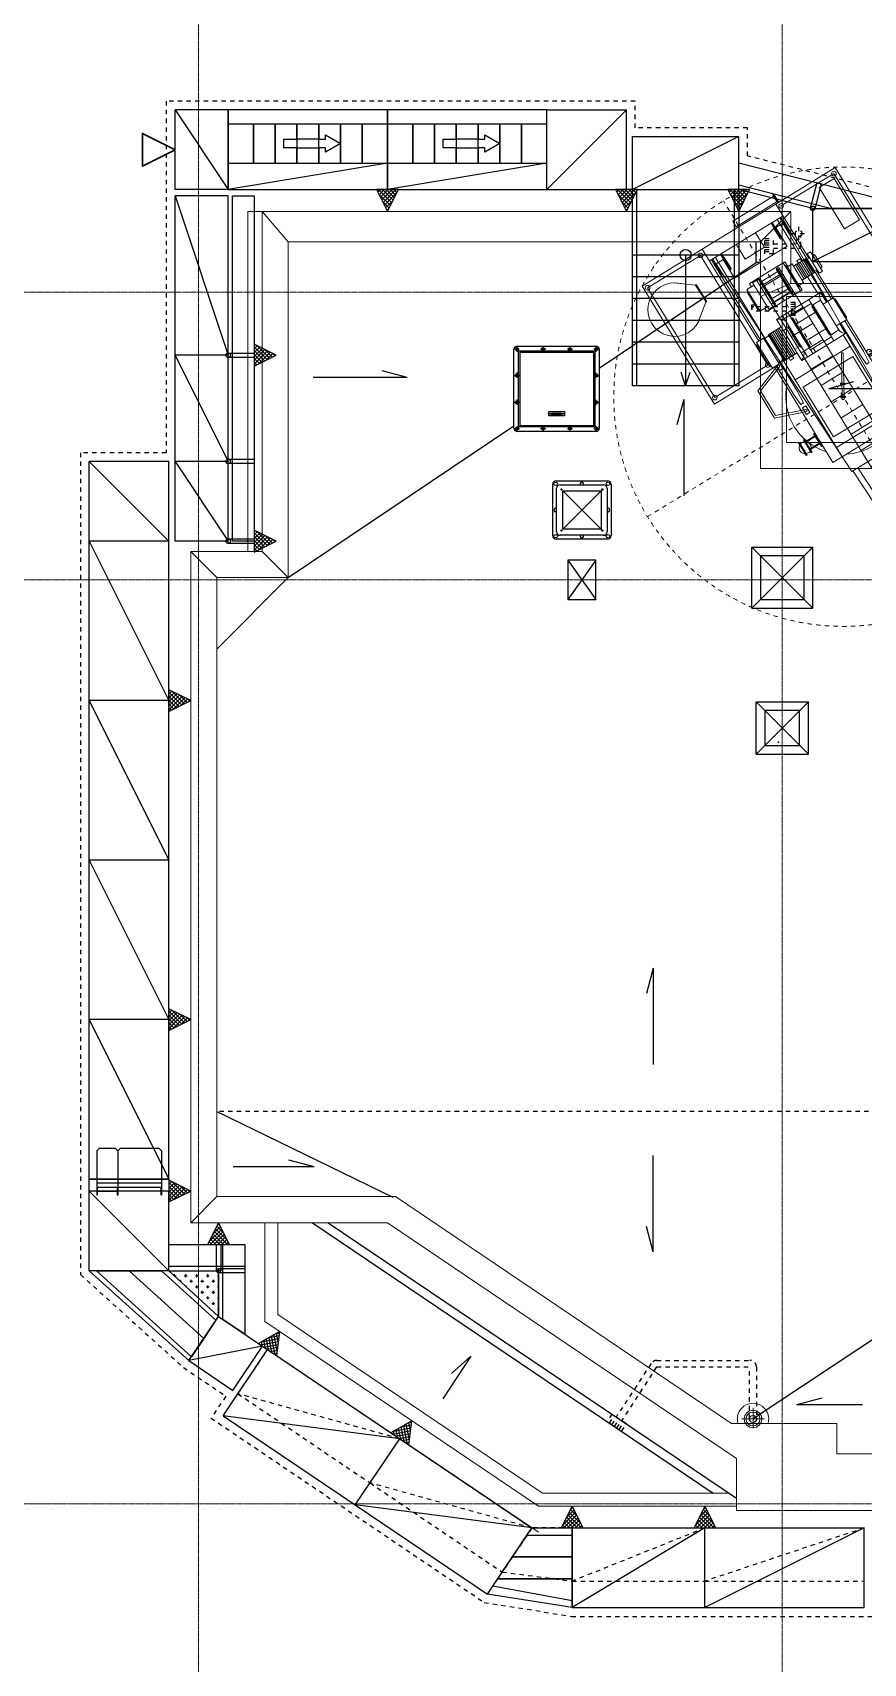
# Model space of a CAD drawing. Header units: millimetres. Extents: x 0 to 79600, y 0 to 55400.
# Drawn here: x 25405 to 34941, y 16374 to 35078 of the extents above; entities that cross this region are included whole.
import ezdxf

# ---------------------------------------------------------------- set-up
doc = ezdxf.new("R2010")
doc.units = ezdxf.units.MM
doc.header["$LTSCALE"] = 50
doc.linetypes.add('CENTER', pattern=[2, 1.25, -0.25, 0.25, -0.25])
doc.linetypes.add('JIS_02_1.0', pattern=[2, 1, -1])
for name, color, linetype in [('ANCHOR', 1, 'Continuous'), ('ASHIBA', 230, 'Continuous'), ('ASHIBA2', 180, 'JIS_02_1.0'), ('CURE', 104, 'JIS_02_1.0'), ('kutai', 7, 'Continuous'), ('kutai2', 251, 'Continuous'), ('kutai3', 253, 'Continuous'), ('kutai5', 253, 'JIS_02_1.0'), ('MACHINE', 204, 'Continuous'), ('SLOGAN', 176, 'Continuous')]:
    doc.layers.add(name, color=color, linetype=linetype)
doc.layers.add('GRID', color=7, linetype='CENTER', lineweight=5)

# ---------------------------------------------------------------- blocks, each defined once
blk = doc.blocks.new('A$C28891C01')
at = {"color": 0, "linetype": 'JIS_02_1.0', "lineweight": -2}
for p, q in [((0, -2634), (0, 2634)), ((15000, 433.517083), (15000, -438.402704)), ((15000, 0), (-2634, 0))]:
    blk.add_line(p, q, dxfattribs=at)
at = {"color": 0, "linetype": 'ByBlock', "lineweight": -2}
for p, q in [((-250, 1295), (-2288, 1295)), ((-2288, 495), (-2288, 1295)), ((-285.168128, 1245.230849), (-2237.970331, 1245.230849)), ((-2237.970331, 1245.230849), (-2237.970331, 527.752614)), ((-1632.466256, 1220.028021), (-2189.162746, 1220.028021)), ((-2189.162746, 1220.028021), (-2189.162746, 1018.325554)), ((-1632.466256, 1220.028021), (-1632.466256, 1018.325554)), ((-285.168128, 522.45979), (-285.168128, 1245.230849)), ((-250, 495), (-250, 1295)), ((-2189.162746, 1018.325554), (-1632.466256, 1018.325554)), ((-234.361947, 825.503764), (-165.204502, 901.6298)), ((-234.361947, 495), (-234.361947, 825.503764)), ((-165.204502, 901.6298), (-94.983466, 901.6298)), ((165.204503, 901.6298), (94.983467, 901.6298)), ((234.361947, 825.503764), (165.204503, 901.6298)), ((234.361947, 495), (234.361947, 825.503764)), ((-2404, 533.562162), (-2404, 520.246153)), ((-2293.958233, 533.562162), (-2404, 533.562162)), ((-2404, 520.246153), (-2370.472121, 520.246153)), ((-2378.938254, -29.039218), (-2378.938254, 520.246153)), ((-2378.938254, 520.246153), (-2303.938254, 520.246153)), ((-2303.938254, 523.575129), (-2303.938254, -29.039218)), ((-2303.938254, 520.246153), (-2293.958233, 520.246153)), ((-2293.958233, 520.246153), (-2293.958233, 533.562162)), ((-2288, 495), (-2288, -495)), ((-2288, 495), (-1560.5, 495)), ((-2128.439921, 495), (-2128.439921, -495)), ((-1574.5, 469.406352), (-2128.439921, 469.406352)), ((-2128.439921, 464.5), (-1915, 464.5)), ((-2128.439921, 452.5), (-1915, 452.5)), ((-1574.5, 416.45972), (-2128.439921, 416.45972)), ((-2059.403409, 447.5), (-1939.913542, 447.5)), ((-2059.403409, 447.5), (-2059.403409, 352.5)), ((-1939.913542, 447.5), (781.818182, 363.581617)), ((-1915, 452.5), (-1915, 464.5)), ((-1581.92, 406.875), (-1385.5, 406.875)), ((-1574.5, 460.425), (-1385.5, 460.425)), ((-1574.5, 449.225), (-1574.5, 295.75)), ((-1574.5, 428.05), (-1385.5, 428.05)), ((-1574.5, 385.7), (-1385.5, 385.7)), ((-1560.5, 502.866), (-1560.5, 471.625)), ((-1399.5, 502.866), (-1399.5, 471.625)), ((-1399.5, 495), (580, 495)), ((-1025.6, 469.406352), (-1385.5, 469.406352)), ((-1385.5, 295.75), (-1385.5, 449.225)), ((-1025.6, 416.45972), (-1385.5, 416.45972)), ((-1025.6, 402.25), (-1156.5, 402.25)), ((-1156.5, 402.25), (-1156.5, 243.7)), ((-754, 509), (-1006, 509)), ((-323.74506, 469.406352), (-734.4, 469.406352)), ((-323.74506, 416.45972), (-734.4, 416.45972)), ((-603.5, 402.25), (-734.4, 402.25)), ((-603.5, 402.25), (-603.5, 252.1)), ((-323.74506, 469.406352), (-179.445445, 460.912191)), ((-323.74506, 416.45972), (-179.445445, 424.95379)), ((-179.445445, 460.912191), (-179.445445, 424.95379)), ((580, -495), (580, 495)), ((14794.744318, 433.517083), (14794.744318, 400.37824)), ((15012.073863, 433.517083), (14794.744318, 433.517083)), ((14794.744318, 400.37824), (15012.073863, 400.37824)), ((14903.409091, 433.517083), (14903.409091, -438.402704)), ((15012.073863, 400.37824), (15012.073863, 433.517083)), ((-2128.439921, 347.5), (-1915, 347.5)), ((-2128.439921, 335.5), (-1915, 335.5)), ((-2059.403409, 352.5), (-1810.608206, 352.5)), ((-1915, 335.5), (-1915, 347.5)), ((-1810.608206, 352.5), (-1810.608206, -352.5)), ((-1291, 215.6), (-1669, 215.6)), ((-1574.5, 364.525), (-1385.5, 364.525)), ((-1574.5, 343.35), (-1385.5, 343.35)), ((-1574.5, 322.175), (-1385.5, 322.175)), ((-1156.5, 370), (-1385.5, 370)), ((-1156.5, 243.7), (-1156.5, -189.25)), ((-1156.5, 243.7), (-1081.25, 243.7)), ((-1104, 243.7), (-1104, -39.1)), ((-1081.25, 357.156), (-678.82, 357.156)), ((-1081.25, 356.75), (-1081.25, 252.1)), ((-768, 235.3), (-992, 235.3)), ((-992, 235.3), (-992, -22.3)), ((-768, -22.3), (-768, 235.3)), ((-678.75, 356.75), (-678.75, 252.1)), ((-678.75, 243.7), (-603.5, 243.7)), ((-656, 243.7), (-656, -39.1)), ((580, 370), (-603.5, 370)), ((-603.5, 252.1), (-603.5, 243.7)), ((-603.5, 243.7), (-603.5, -189.25)), ((-455, 370), (-455, -370)), ((-428.647962, 263.717871), (-439.603483, 245.181677)), ((-439.603483, 245.181677), (21.25378, -27.200647)), ((-428.647962, 263.717871), (32.209302, -8.664453)), ((-335, 335), (335, 335)), ((-335, -335), (-335, 335)), ((335, 335), (335, -335)), ((455, 370), (455, -370)), ((781.818182, 363.581617), (781.818182, -363.581616)), ((781.818182, 348.560556), (3167.613636, 275)), ((781.818182, 283.531737), (3166.678938, 210)), ((901.851119, 279.830796), (781.818182, -60.913047)), ((925.228287, 279.110014), (1127.427152, -272.875673)), ((1155.114759, -272.021988), (1413.533081, 264.05425)), ((1445.382508, 263.072246), (1702.839786, -255.134138)), ((1718.75, -254.643583), (1718.75, 254.643584)), ((1740.086355, -253.985725), (2060.459364, 244.107755)), ((2103.202063, 242.789882), (2421.845463, -232.965239)), ((2466.397006, -231.591594), (2783.161573, 221.824883)), ((2829.570793, 220.39396), (3142.912336, -210.732788)), ((3143.465909, -210.71572), (3143.465909, 210.715721)), ((4036.931818, 210), (3166.678938, 210)), ((4036.931818, 275), (3167.613636, 275)), ((3191.761363, -210), (3191.761363, 210)), ((3528.086448, 210), (3193.497337, -210)), ((3914.450562, -210), (3579.867619, 210)), ((3940.340909, 210), (3940.340909, -210)), ((8866.477273, 275), (4036.931818, 275)), ((8866.477273, 210), (4036.931818, 210)), ((4104.545454, 210), (4104.545454, -210)), ((4130.597616, -210), (4467.271702, 210)), ((4519.376025, 210), (4856.050111, -210)), ((5244.82852, 210), (4908.154434, -210)), ((5633.606929, -210), (5296.932843, 210)), ((5685.711252, -210), (6022.385338, 210)), ((6074.489661, 210), (6411.163747, -210)), ((6799.942157, 210), (6463.26807, -210)), ((7188.720566, -210), (6852.046479, 210)), ((7240.824889, -210), (7577.498975, 210)), ((7629.603298, 210), (7966.277384, -210)), ((8355.055793, 210), (8018.381707, -210)), ((8741.028585, -206.5), (8407.160116, 210)), ((8769.886363, 210), (8769.886363, -210)), ((14903.409091, 275), (8866.477273, 275)), ((14903.409091, 210), (8866.477273, 210)), ((8934.090909, 210), (8934.090909, -210)), ((8969.039533, -209.981808), (9282.213905, 210)), ((9352.184938, 209.999306), (9665.367035, -209.983474)), ((9735.338069, -209.984169), (10048.51244, 209.99764)), ((10118.483474, 209.996945), (10431.665571, -209.985835)), ((10501.634274, -209.996234), (10814.810976, 209.995279)), ((10884.779679, 209.98488), (11197.964107, -209.988196)), ((11223.295454, -210), (11223.295454, 210)), ((11271.590909, -210), (11271.590909, 210)), ((11273.520777, -210), (11630.327573, 210)), ((11686.415629, 210), (12054.439093, -210)), ((12108.160818, -210), (12434.387339, 210)), ((12484.871656, 210), (12811.057849, -210)), ((12858.310244, -210), (13142.770387, 210)), ((13186.788115, 210), (13471.172457, -210)), ((13511.946304, -210), (13754.485521, 210)), ((13792.02438, 210), (14034.602713, -210)), ((14070.528385, -210), (14292.220271, 210)), ((14309.375, -210), (14309.375, 210)), ((14903.409091, 210), (14903.409091, 275)), ((-2128.439921, 123.983968), (-1933.98771, 123.983968)), ((-1933.98771, 123.983968), (-1933.98771, -133.844182)), ((-1655.089838, 144.840938), (14903.409091, 144.840938)), ((-1616.5, -107.8), (-1616.5, 107.8)), ((-1368, 107.8), (-1592, 107.8)), ((-1574.5, 107.8), (-1574.5, -107.8)), ((-1555.264878, 144.840938), (-1555.264878, -149.726558)), ((-1385.5, -107.8), (-1385.5, 107.8)), ((-1343.5, -107.8), (-1343.5, 107.8)), ((-1336.39917, -149.726558), (-1336.39917, 144.840938)), ((-1301.5, 124.6), (-1291, 124.6)), ((-1117.533461, 144.840938), (-1117.533461, -149.726558)), ((-898.667751, -149.726558), (-898.667751, 144.840938)), ((-679.802042, 144.840938), (-679.802042, -149.726558)), ((-460.936333, -149.726558), (-460.936333, 144.840938)), ((-242.070624, 144.840938), (-242.070624, -149.726558)), ((-134.140351, 77.148212), (-148.135549, 53.469038)), ((-148.135549, 53.469038), (-137.805131, 47.363409)), ((-135.586146, 46.051914), (-145.916564, 52.157542)), ((-121.590948, 69.731088), (-135.586146, 46.051914)), ((-134.140351, 77.148212), (-120.145154, 100.827386)), ((-121.590948, 69.731088), (-107.595751, 93.410262)), ((-120.145154, 100.827386), (-109.814736, 94.721757)), ((-107.595751, 93.410262), (-117.926169, 99.51589)), ((-23.204914, -149.726558), (-23.204914, 144.840938)), ((-5.871474, 1.336941), (-19.866672, -22.342233)), ((-5.871474, 1.336941), (8.123723, 25.016115)), ((6.677929, -6.080183), (20.673126, 17.598991)), ((8.123723, 25.016115), (18.454142, 18.910486)), ((20.673126, 17.598991), (10.342708, 23.704619)), ((195.660794, 144.840938), (195.660794, -149.726558)), ((414.526504, 144.840938), (414.526504, -149.726558)), ((633.392212, -149.726558), (633.392212, 144.840938)), ((852.257921, 144.840938), (852.257921, -149.726558)), ((1071.123631, -149.726558), (1071.123631, 144.840938)), ((1289.98934, 144.840938), (1289.98934, -149.726558)), ((1508.855049, -149.726558), (1508.855049, 144.840938)), ((1727.720758, 144.840938), (1727.720758, -149.726558)), ((1946.586468, -149.726558), (1946.586468, 144.840938)), ((2165.452176, 144.840938), (2165.452176, -149.726558)), ((2384.317885, 144.840938), (2384.317885, -149.726558)), ((2603.183595, 144.840938), (2603.183595, -149.726558)), ((2822.049304, -149.726558), (2822.049304, 144.840938)), ((3040.915013, 144.840938), (3040.915013, -149.726558)), ((3259.780722, -149.726558), (3259.780722, 144.840938)), ((3478.646432, 144.840938), (3478.646432, -149.726558)), ((3697.51214, -149.726558), (3697.51214, 144.840938)), ((3916.37785, 144.840938), (3916.37785, -149.726558)), ((4135.243559, -149.726558), (4135.243559, 144.840938)), ((4354.109267, 144.840938), (4354.109267, -149.726558)), ((4572.974977, 144.840938), (4572.974977, -149.726558)), ((4791.840686, 144.840938), (4791.840686, -149.726558)), ((5010.706396, -149.726558), (5010.706396, 144.840938)), ((5229.572104, 144.840938), (5229.572104, -149.726558)), ((5448.437814, 144.840938), (5448.437814, -149.726558)), ((5667.303523, 144.840938), (5667.303523, -149.726558)), ((5886.169233, -149.726558), (5886.169233, 144.840938)), ((6105.034941, 144.840938), (6105.034941, -149.726558)), ((6323.90065, -149.726558), (6323.90065, 144.840938)), ((6542.76636, 144.840938), (6542.76636, -149.726558)), ((6761.632068, -149.726558), (6761.632068, 144.840938)), ((6980.497778, 144.840938), (6980.497778, -149.726558)), ((7199.363487, -149.726558), (7199.363487, 144.840938)), ((7418.229196, 144.840938), (7418.229196, -149.726558)), ((7637.094905, 144.840938), (7637.094905, -149.726558)), ((7855.960615, -149.726558), (7855.960615, 144.840938)), ((7855.960615, 144.840938), (7855.960615, -149.726558)), ((8074.826323, 144.840938), (8074.826323, -149.726558)), ((8293.692032, 144.840938), (8293.692032, -149.726558)), ((8512.557742, 144.840938), (8512.557742, -149.726558)), ((8731.423451, -149.726558), (8731.423451, 144.840938)), ((8950.28916, 144.840938), (8950.28916, -149.726558)), ((9169.154869, -149.726558), (9169.154869, 144.840938)), ((9388.020579, 144.840938), (9388.020579, -149.726558)), ((9606.886287, -149.726558), (9606.886287, 144.840938)), ((9825.751997, 144.840938), (9825.751997, -149.726558)), ((10044.617706, -149.726558), (10044.617706, 144.840938)), ((10263.483414, 144.840938), (10263.483414, -149.726558)), ((10482.349124, 144.840938), (10482.349124, -149.726558)), ((10701.214833, 144.840938), (10701.214833, -149.726558)), ((10920.080543, -149.726558), (10920.080543, 144.840938)), ((11138.946251, 144.840938), (11138.946251, -149.726558)), ((11357.811961, 144.840938), (11357.811961, -149.726558)), ((11576.67767, 144.840938), (11576.67767, -149.726558)), ((11795.54338, -149.726558), (11795.54338, 144.840938)), ((12014.409088, 144.840938), (12014.409088, -149.726558)), ((12233.274797, -149.726558), (12233.274797, 144.840938)), ((12452.140507, 144.840938), (12452.140507, -149.726558)), ((12671.006215, -149.726558), (12671.006215, 144.840938)), ((12889.871925, 144.840938), (12889.871925, -149.726558)), ((13108.737634, -149.726558), (13108.737634, 144.840938)), ((13327.603343, 144.840938), (13327.603343, -149.726558)), ((13546.469052, 144.840938), (13546.469052, -149.726558)), ((13765.334762, 144.840938), (13765.334762, -149.726558)), ((13984.200471, -149.726558), (13984.200471, 144.840938)), ((14203.066179, 144.840938), (14203.066179, -149.726558)), ((14421.931889, 144.840938), (14421.931889, -149.726558)), ((14640.797598, 144.840938), (14640.797598, -149.726558)), ((-2303.938254, -29.039218), (-2378.938254, -29.039218)), ((-1933.98771, -133.844182), (-2128.439921, -133.844182)), ((-1658.5, -116.2), (-1669, -116.2)), ((-1658.5, -204.603), (-1658.5, -124.6)), ((-1655.089838, -149.726558), (14903.409091, -149.726558)), ((-1592, -107.8), (-1368, -107.8)), ((-1291, -116.2), (-1301.5, -116.2)), ((-1301.5, -204.603), (-1301.5, -124.6)), ((-1081.25, -39.1), (-1156.5, -39.1)), ((-1104, -109.1), (-1156.5, -109.1)), ((-1104, -109.1), (-656, -109.1)), ((-992, -22.3), (-768, -22.3)), ((-678.75, -39.1), (-603.5, -39.1)), ((-656, -109.1), (-603.5, -109.1)), ((-19.866672, -22.342233), (-9.536253, -28.447862)), ((-7.317269, -29.759357), (-17.647687, -23.653729)), ((6.677929, -6.080183), (-7.317269, -29.759357)), ((21.25378, -27.200647), (32.209355, -8.664364)), ((-2128.439921, -335.5), (-1915, -335.5)), ((-2128.439921, -347.5), (-1915, -347.5)), ((-2059.403409, -447.5), (-2059.403409, -352.5)), ((-2059.403409, -352.5), (-1810.608206, -352.5)), ((-1939.913542, -447.5), (781.818182, -363.581616)), ((-1915, -347.5), (-1915, -335.5)), ((-1301.5, -205.009), (-1658.43, -205.009)), ((-1606, -313.6), (-1354, -313.6)), ((-1156.5, -189.25), (-1104, -189.25)), ((-1104, -189.25), (-656, -189.25)), ((-1055, -189.25), (-1055, -342.725)), ((-705, -215.675), (-1055, -215.675)), ((-705, -236.85), (-1055, -236.85)), ((-705, -258.025), (-1055, -258.025)), ((-705, -279.2), (-1055, -279.2)), ((-697.58, -300.375), (-1055, -300.375)), ((-705, -321.55), (-1055, -321.55)), ((-705, -353.925), (-1055, -353.925)), ((-1041, -431.408), (-1041, -365.125)), ((-719, -431.408), (-719, -365.125)), ((580, -370), (-719, -370)), ((-705, -342.725), (-705, -189.25)), ((-656, -189.25), (-603.5, -189.25)), ((335, -335), (-335, -335)), ((781.818182, -283.531736), (3166.678938, -210)), ((781.818182, -348.560555), (3167.613636, -275)), ((4036.931818, -210), (3166.678938, -210)), ((4036.931818, -275), (3167.613636, -275)), ((8866.477273, -210), (4036.931818, -210)), ((8866.477273, -275), (4036.931818, -275)), ((14903.409091, -210), (8866.477273, -210)), ((14903.409091, -275), (8866.477273, -275)), ((14903.409091, -275), (14903.409091, -210)), ((-2288, -495), (-2288, -1305)), ((-2288, -495), (-1049.61, -495)), ((-2237.970331, -1261.968199), (-2237.970331, -549.90491)), ((-2237.970331, -549.90491), (-761.330891, -549.90491)), ((-1041, -416.45972), (-2128.439921, -416.45972)), ((-2128.439921, -452.5), (-1915, -452.5)), ((-2128.439921, -464.5), (-1915, -464.5)), ((-1049.61, -469.406351), (-2128.439921, -469.406351)), ((-2059.403409, -447.5), (-1939.913542, -447.5)), ((-1915, -464.5), (-1915, -452.5)), ((-761.330891, -544.551077), (-761.330891, -1261.968199)), ((-726.362439, -422.262805), (-637.348847, -422.262805)), ((-726.362439, -431.408), (-726.362439, -422.262805)), ((-323.74506, -416.45972), (-719, -416.45972)), ((-637.348847, -466.800501), (-705, -466.800501)), ((-323.74506, -469.406351), (-705, -469.406351)), ((-705, -495), (580, -495)), ((-700.400119, -444.531653), (-569.347512, -800)), ((-700, -495), (-700, -1305)), ((-674.437799, -444.531653), (-552.421866, -775.488838)), ((-637.348847, -422.262805), (-637.348847, -466.800501)), ((-323.74506, -416.45972), (-179.445445, -424.953789)), ((-323.74506, -469.406351), (-179.445445, -460.91219)), ((-97.91946, -444.531653), (-219.935393, -775.488838)), ((-71.95714, -444.531653), (-203.009748, -800)), ((-179.445445, -460.91219), (-179.445445, -424.953789)), ((-45.994821, -422.262805), (-135.008413, -422.262805)), ((-135.008413, -422.262805), (-135.008413, -466.800501)), ((-135.008413, -466.800501), (-45.994821, -466.800501)), ((-45.994821, -466.800501), (-45.994821, -422.262805)), ((355.052746, -501.081238), (184.298195, -501.081238)), ((184.298195, -501.081238), (184.298195, -511.911191)), ((184.298195, -511.911191), (355.052746, -511.911191)), ((211.955577, -637.057785), (211.955577, -511.911191)), ((222.778065, -511.911191), (222.778065, -637.057785)), ((310.560351, -637.057785), (310.560351, -511.911191)), ((321.382838, -511.911191), (321.382838, -637.057785)), ((355.052746, -511.911191), (355.052746, -501.081238)), ((14794.744318, -405.26386), (14794.744318, -438.402704)), ((15012.073863, -405.26386), (14794.744318, -405.26386)), ((14794.744318, -438.402704), (15012.073863, -438.402704)), ((15012.073863, -438.402704), (15012.073863, -405.26386)), ((355.052746, -637.057785), (184.298195, -637.057785)), ((184.298195, -637.057785), (184.298195, -647.887738)), ((184.298195, -647.887738), (355.052746, -647.887738)), ((184.298195, -703.241049), (184.298195, -714.071002)), ((355.052746, -703.241049), (184.298195, -703.241049)), ((184.298195, -714.071002), (355.052746, -714.071002)), ((355.052746, -647.887738), (355.052746, -637.057785)), ((355.052746, -714.071002), (355.052746, -703.241049)), ((-2128.255267, -973.825302), (-1978.001989, -777.787437)), ((-1978.001989, -767.443734), (-1862.823431, -767.443734)), ((-1978.001989, -767.443734), (-1978.001989, -777.787437)), ((-1978.001989, -777.787437), (-1862.823431, -777.787437)), ((-1747.644872, -767.443734), (-1862.823431, -767.443734)), ((-1747.644872, -777.787437), (-1862.823431, -777.787437)), ((-1747.644872, -767.443734), (-1747.644872, -777.787437)), ((-1597.391594, -973.825302), (-1747.644872, -777.787437)), ((-569.347512, -800), (-372.35726, -800)), ((-552.421866, -775.488838), (-372.35726, -775.488838)), ((-219.935393, -775.488838), (-400, -775.488838)), ((-203.009748, -800), (-400, -800)), ((-700, -1305), (-2288, -1305)), ((-761.330891, -1261.968199), (-2237.970331, -1261.968199))]:
    blk.add_line(p, q, dxfattribs=at)
for points in [[(-1564, 547.568), (-1564, 571.27), (-1396, 571.27), (-1396, 547.568)], [(-2075, 464.5), (-2075, 470.5), (-1925, 470.5), (-1925, 464.5)], [(-1352.39, 502.866), (-1352.39, 547.568), (-1613, 547.568), (-1613, 502.866), (-1352.39, 502.866)], [(-1574.5, 360.717), (-1574.5, 406.735), (-1606.63, 406.735), (-1606.63, 360.717), (-1574.5, 360.717)], [(-1385.5, 449.225), (-1385.5, 471.625), (-1574.5, 471.625), (-1574.5, 449.225), (-1385.5, 449.225)], [(-734.4, 357.156), (-734.4, 497.8), (-1025.6, 497.8), (-1025.6, 357.156)], [(-2075, 335.5), (-2075, 329.5), (-1925, 329.5), (-1925, 335.5)], [(-1606, 238), (-1669, 238), (-1669, -238), (-1625.6, -238)], [(-1334.4, 215.6), (-1334.4, 224), (-1625.6, 224), (-1625.6, 215.6)], [(-1606, 232.4), (-1354, 232.4), (-1354, 295.75), (-1606, 295.75), (-1606, 232.4)], [(-1354, 224), (-1354, 232.4), (-1606, 232.4), (-1606, 224)], [(-1334.4, -238), (-1291, -238), (-1291, 238), (-1354, 238)], [(-678.75, 252.1), (-1081.25, 252.1), (-1081.25, 243.7), (-678.75, 243.7), (-678.75, 252.1)], [(-689.25, 243.7), (-1070.75, 243.7), (-1070.75, 235.3), (-689.25, 235.3), (-689.25, 243.7)], [(-1658.5, 116.2), (-1301.5, 116.2), (-1301.5, 124.6), (-1658.5, 124.6), (-1658.5, 116.2)], [(-1648, 107.8), (-1312, 107.8), (-1312, 116.2), (-1648, 116.2), (-1648, 107.8)], [(-1658.5, -124.6), (-1301.5, -124.6), (-1301.5, -116.2), (-1658.5, -116.2), (-1658.5, -124.6)], [(-1648, -116.2), (-1312, -116.2), (-1312, -107.8), (-1648, -107.8), (-1648, -116.2)], [(-678.75, -30.7), (-1081.25, -30.7), (-1081.25, -39.1), (-678.75, -39.1), (-678.75, -30.7)], [(-689.25, -22.3), (-1070.75, -22.3), (-1070.75, -30.7), (-689.25, -30.7), (-689.25, -22.3)], [(-1025.6, -109.1), (-1025.6, -117.5), (-734.4, -117.5), (-734.4, -109.1)], [(-1006, -117.5), (-1006, -125.9), (-754, -125.9), (-754, -117.5)], [(-754, -125.9), (-1006, -125.9), (-1006, -189.25), (-754, -189.25), (-754, -125.9)], [(-2075, -335.5), (-2075, -329.5), (-1925, -329.5), (-1925, -335.5)], [(-1625.6, -205.009), (-1625.6, -302.4), (-1334.4, -302.4), (-1334.4, -205.009)], [(-1055, -342.725), (-1055, -365.125), (-705, -365.125), (-705, -342.725), (-1055, -342.725)], [(-705, -254.217), (-705, -300.235), (-672.87, -300.235), (-672.87, -254.217), (-705, -254.217)], [(-2075, -464.5), (-2075, -470.5), (-1925, -470.5), (-1925, -464.5)], [(-1049.61, -431.408), (-1049.61, -522.191), (-705, -522.191), (-705, -431.408), (-1049.61, -431.408)], [(-733, -522.191), (-733, -537.5), (-1027, -537.5), (-1027, -522.191)]]:
    blk.add_lwpolyline(points, dxfattribs=at)
at = {"color": 0, "linetype": 'JIS_02_1.0', "lineweight": -2}
blk.add_circle((0, 0), 2634, dxfattribs=at)
at = {"color": 0, "linetype": 'ByBlock', "lineweight": -2}
for centre, radius in [((-2237.970331, 1245.230849), 26.750718), ((-285.168128, 1245.230849), 26.750718), ((0, 714), 210.30169), ((0, 714), 123.794849), ((0, 714), 109.953742), ((0, 714), 54.552591), ((-2237.970331, 534.98722), 26.750718), ((-285.168128, 522.45979), 26.750718), ((-137.566449, 57.102665), 2.249934), ((-118.231677, 89.816132), 2.249934), ((10.0372, 14.004861), 2.249934), ((-9.297572, -18.708606), 2.249934), ((-2237.970331, -549.90491), 26.750718), ((-761.330891, -549.90491), 26.750718), ((271, -678), 69.670135), ((-2237.970331, -1261.968199), 26.750718), ((-761.330891, -1261.968199), 26.750718)]:
    blk.add_circle(centre, radius, dxfattribs=at)
for centre, radius, start, end in [((0, 0), 660, 110.7991970016, 112.2586209998), ((0, 0), 660, 48.5903779992, 69.2008029984), ((-1074.95, 453.042), 96.0918, 211.907000001, 266.2439999999), ((-685.12, 453.042), 96.0918, 273.7555799986, 328.091999999), ((0, 0), 660, 331.4964900006, 28.5035099994), ((-1024.06, -241.071), 141.9572, 112.3720000011, 158.8919999998), ((-735.94, -241.071), 141.9572, 21.107, 67.627000001), ((-687.418959, -453.644999), 15.860757, 35.0705480011, 144.9294519989), ((0, 0), 660, 228.5903779992, 311.4096220008), ((-84.9383, -453.644999), 15.860757, 35.0705480011, 144.9294519989), ((-1862.823431, -1128.36559), 307.142899, 135.2721699993, 44.7278300007)]:
    blk.add_arc(centre, radius, start, end, dxfattribs=at)
blk.add_point((-2410.082092, -1076.104107), dxfattribs=at)
blk = doc.blocks.new('ｽﾃｯﾌﾟ500P')
at = {"color": 0, "linetype": 'ByBlock', "lineweight": -2}
for p, q in [((-250, 463), (-220, 493)), ((-250, 463), (-250, -45)), ((220, 493), (-220, 493)), ((220, 493), (250, 463)), ((250, 463), (250, -45)), ((250, 95), (-250, 95)), ((250, 45), (-250, 45)), ((-250, 0), (250, 0)), ((-244, 45), (-244, -45)), ((244, -45), (244, 45)), ((-244, -45), (-250, -45)), ((250, -45), (244, -45))]:
    blk.add_line(p, q, dxfattribs=at)
blk = doc.blocks.new('ｽﾃｯﾌﾟ240P')
at = {"color": 0, "linetype": 'ByBlock', "lineweight": -2}
for p, q in [((-120, 463), (-90, 493)), ((-120, 463), (-120, -45)), ((90, 493), (-90, 493)), ((90, 493), (120, 463)), ((120, 463), (120, -45)), ((120, 95), (-120, 95)), ((120, 45), (-120, 45)), ((120, 0), (-120, 0)), ((-114, 45), (-114, -45)), ((114, -45), (114, 45)), ((-114, -45), (-120, -45)), ((120, -45), (114, -45))]:
    blk.add_line(p, q, dxfattribs=at)
blk = doc.blocks.new('ｽﾃｯﾌﾟ914')
at = {"color": 0, "linetype": 'ByBlock', "lineweight": -2}
blk.add_line((-370, 0), (370, 0), dxfattribs=at)
for name, p in [('ｽﾃｯﾌﾟ500P', (-120, 0)), ('ｽﾃｯﾌﾟ240P', (250, 0))]:
    blk.add_blockref(name, p, dxfattribs=at)

msp = doc.modelspace()

# ---------------------------------------------------------------- hatches: boundary and pattern name
at = {"layer": 'ANCHOR'}
h = msp.add_hatch(dxfattribs=at)
h.set_pattern_fill('ANSI37', color=256, scale=10, angle=540, style=0)
h.set_pattern_definition([(225, (249469.04, 67144.65), (22.4506403, -22.4506403), []), (315, (249469.04, 67144.65), (22.4506403, 22.4506403), [])])
h.paths.add_polyline_path([(29478.6, 33027.1), (29603.6, 33277.1), (29353.6, 33277.1)])
h = msp.add_hatch(dxfattribs=at)
h.set_pattern_fill('ANSI37', color=256, scale=10, angle=540, style=0)
h.set_pattern_definition([(225, (252212.04, 67144.65), (22.4506403, -22.4506403), []), (315, (252212.04, 67144.65), (22.4506403, 22.4506403), [])])
h.paths.add_polyline_path([(32221.6, 33027.1), (32346.6, 33277.1), (32096.6, 33277.1)])
h = msp.add_hatch(dxfattribs=at)
h.set_pattern_fill('ANSI37', color=256, scale=10, angle=540, style=0)
h.set_pattern_definition([(225, (253501.04, 67144.65), (22.4506403, -22.4506403), []), (315, (253501.04, 67144.65), (22.4506403, 22.4506403), [])])
h.paths.add_polyline_path([(33510.6, 33027.1), (33635.6, 33277.1), (33385.6, 33277.1)])
h = msp.add_hatch(dxfattribs=at)
h.set_pattern_fill('ANSI37', color=256, scale=10, angle=630, style=0)
h.set_pattern_definition([(315, (-5917.977, 251368.558), (22.4506403, 22.4506403), []), (45, (-5917.977, 251368.558), (-22.4506403, 22.4506403), [])])
h.paths.add_polyline_path([(28199.6, 31378.1), (27949.6, 31503.1), (27949.6, 31253.1)])
h = msp.add_hatch(dxfattribs=at)
h.set_pattern_fill('ANSI37', color=256, scale=10, angle=630, style=0)
h.set_pattern_definition([(315, (-5917.977, 249235.558), (22.4506403, 22.4506403), []), (45, (-5917.977, 249235.558), (-22.4506403, 22.4506403), [])])
h.paths.add_polyline_path([(28199.6, 29245.1), (27949.6, 29370.1), (27949.6, 29120.1)])
h = msp.add_hatch(dxfattribs=at)
h.set_pattern_fill('ANSI37', color=256, scale=10, angle=630, style=0)
h.set_pattern_definition([(315, (-6897.977, 247406.558), (22.4506403, 22.4506403), []), (45, (-6897.977, 247406.558), (-22.4506403, 22.4506403), [])])
h.paths.add_polyline_path([(27219.6, 27416.1), (26969.6, 27541.1), (26969.6, 27291.1)])
h = msp.add_hatch(dxfattribs=at)
h.set_pattern_fill('ANSI37', color=256, scale=10, angle=630, style=0)
h.set_pattern_definition([(315, (-6897.977, 243748.558), (22.4506403, 22.4506403), []), (45, (-6897.977, 243748.558), (-22.4506403, 22.4506403), [])])
h.paths.add_polyline_path([(27219.6, 23758.1), (26969.6, 23883.1), (26969.6, 23633.1)])
h = msp.add_hatch(dxfattribs=at)
h.set_pattern_fill('ANSI37', color=256, scale=10, angle=630, style=0)
h.set_pattern_definition([(315, (-6897.977, 241781.558), (22.4506403, 22.4506403), []), (45, (-6897.977, 241781.558), (-22.4506403, 22.4506403), [])])
h.paths.add_polyline_path([(27219.6, 21791.1), (26969.6, 21916.1), (26969.6, 21666.1)])
h = msp.add_hatch(dxfattribs=at)
h.set_pattern_fill('ANSI37', color=256, scale=10, angle=720, style=0)
h.set_pattern_definition([(45, (-192451.19, -12690.46), (-22.4506403, 22.4506403), []), (135, (-192451.19, -12690.46), (-22.4506403, -22.4506403), [])])
h.paths.add_polyline_path([(27539.3, 21427.1), (27414.3, 21177.1), (27664.3, 21177.1)])
h = msp.add_hatch(dxfattribs=at)
h.set_pattern_fill('ANSI37', color=256, scale=10, angle=686.00963, style=0)
h.set_pattern_definition([(11.00963, (-173231.727, 114877.907), (-6.0634237, 31.1656444), []), (101.00963, (-173231.727, 114877.907), (-31.1656444, -6.0634237), [])])
h.paths.add_polyline_path([(28242.8, 20179.4), (27999.4, 20042), (28206.7, 19902.2)])
h = msp.add_hatch(dxfattribs=at)
h.set_pattern_fill('ANSI37', color=256, scale=10, angle=686.00963, style=0)
h.set_pattern_definition([(11.00963, (-171715.245, 113855.398), (-6.0634237, 31.1656444), []), (101.00963, (-171715.245, 113855.398), (-31.1656444, -6.0634237), [])])
h.paths.add_polyline_path([(29759.3, 19156.9), (29515.9, 19019.5), (29723.2, 18879.7)])
h = msp.add_hatch(dxfattribs=at)
h.set_pattern_fill('ANSI37', color=256, scale=10, angle=720, style=0)
h.set_pattern_definition([(45, (-188391.885, -15940.46), (-22.4506403, 22.4506403), []), (135, (-188391.885, -15940.46), (-22.4506403, -22.4506403), [])])
h.paths.add_polyline_path([(31598.6, 18177.1), (31473.6, 17927.1), (31723.6, 17927.1)])
h = msp.add_hatch(dxfattribs=at)
h.set_pattern_fill('ANSI37', color=256, scale=10, angle=720, style=0)
h.set_pattern_definition([(45, (-186867.885, -15940.46), (-22.4506403, 22.4506403), []), (135, (-186867.885, -15940.46), (-22.4506403, -22.4506403), [])])
h.paths.add_polyline_path([(33122.6, 18177.1), (32997.6, 17927.1), (33247.6, 17927.1)])
at = {"layer": 'ASHIBA'}
h = msp.add_hatch(dxfattribs=at)
h.set_pattern_fill('CROSS', color=256, scale=10)
h.set_pattern_definition([(0, (-27146.19, -10358.35), (63.5, 63.5), [31.75, -95.25]), (90, (-27130.32, -10374.225), (-63.5, 63.5), [31.75, -95.25])])
h.paths.add_polyline_path([(26969.6, 20877.1), (27539.3, 20877.1), (27539.3, 20352.3)])

# ---------------------------------------------------------------- linework, layer by layer
at = {"layer": 'ANCHOR'}
for points in [[(29478.6, 33027.1), (29603.6, 33277.1), (29353.6, 33277.1)], [(32221.6, 33027.1), (32346.6, 33277.1), (32096.6, 33277.1)], [(33510.6, 33027.1), (33635.6, 33277.1), (33385.6, 33277.1)], [(28199.6, 31378.1), (27949.6, 31503.1), (27949.6, 31253.1)], [(28199.6, 29245.1), (27949.6, 29370.1), (27949.6, 29120.1)], [(27219.6, 27416.1), (26969.6, 27541.1), (26969.6, 27291.1)], [(27219.6, 23758.1), (26969.6, 23883.1), (26969.6, 23633.1)], [(27219.6, 21791.1), (26969.6, 21916.1), (26969.6, 21666.1)], [(27539.3, 21427.1), (27414.3, 21177.1), (27664.3, 21177.1)], [(28242.8, 20179.4), (27999.4, 20042), (28206.7, 19902.2)], [(29759.3, 19156.9), (29515.9, 19019.5), (29723.2, 18879.7)], [(31598.6, 18177.1), (31473.6, 17927.1), (31723.6, 17927.1)], [(33122.6, 18177.1), (32997.6, 17927.1), (33247.6, 17927.1)]]:
    msp.add_lwpolyline(points, close=True, dxfattribs=at)
at = {"layer": 'ASHIBA', "color": 1}
for p, q in [((32291.6, 31027.1), (32291.6, 33277.1)), ((32339, 31027.1), (32339, 33277.1)), ((33462.3, 31027.1), (33462.3, 33277.1)), ((33510.6, 33277.1), (33510.6, 31027.1)), ((33510.6, 32527.1), (32291.6, 32527.1)), ((32901.1, 32527.1), (32901.1, 31027.1)), ((33510.6, 32277.1), (32291.6, 32277.1)), ((33510.6, 32027.1), (32291.6, 32027.1)), ((33510.6, 31777.1), (32291.6, 31777.1)), ((33510.6, 31527.1), (32291.6, 31527.1)), ((33510.6, 31277.1), (32291.6, 31277.1)), ((32901.1, 31027.1), (32850.9, 31183.5)), ((32901.1, 31027.1), (32951.2, 31183.5)), ((33510.6, 31027.1), (32291.6, 31027.1))]:
    msp.add_line(p, q, dxfattribs=at)
at = {"layer": 'ASHIBA'}
for p, q in [((34359.6, 33062.1), (33510.6, 33277.1)), ((26969.6, 20877.1), (27539.3, 20877.1)), ((27539.3, 20433.1), (27539.3, 20877.1)), ((27539.3, 20352.3), (27539.3, 20877.1))]:
    msp.add_line(p, q, dxfattribs=at)
for points in [[(27649.6, 33277.1), (27039.6, 33277.1), (27039.6, 34191.1), (27649.6, 33277.1), (27649.6, 34191.1), (27039.6, 34191.1)], [(29478.6, 33581.6), (27649.6, 33277.1), (29478.6, 33277.1), (29478.6, 34191.1), (27649.6, 34191.1), (27649.6, 33277.1)], [(31307.6, 33581.6), (29478.6, 33277.1), (31307.6, 33277.1), (31307.6, 34191.1), (29478.6, 34191.1), (29478.6, 33277.1)], [(31307.6, 33277.1), (31307.6, 34191.1), (32221.6, 34191.1), (31307.6, 33277.1), (32221.6, 33277.1), (32221.6, 34191.1)], [(32291.6, 33277.1), (32291.6, 33887.1), (33510.6, 33887.1), (32291.6, 33277.1), (33510.6, 33277.1), (33510.6, 33887.1)], [(27649.6, 31378.1), (27039.6, 31378.1), (27039.6, 33207.1), (27649.6, 31378.1), (27649.6, 33207.1), (27039.6, 33207.1)], [(34359.6, 32452.1), (34359.6, 33062.1), (35578.6, 33062.1), (34359.6, 32452.1), (35578.6, 32452.1), (35578.6, 33062.1)], [(27649.6, 30159.1), (27039.6, 30159.1), (27039.6, 31378.1), (27649.6, 30159.1), (27649.6, 31378.1), (27039.6, 31378.1)], [(26969.6, 29245.1), (26055.6, 29245.1), (26055.6, 30159.1), (26969.6, 29245.1), (26969.6, 30159.1), (26055.6, 30159.1)], [(27649.6, 29245.1), (27039.6, 29245.1), (27039.6, 30159.1), (27649.6, 29245.1), (27649.6, 30159.1), (27039.6, 30159.1)], [(26969.6, 27416.1), (26055.6, 27416.1), (26055.6, 29245.1), (26969.6, 27416.1), (26969.6, 29245.1), (26055.6, 29245.1)], [(26969.6, 25587.1), (26055.6, 25587.1), (26055.6, 27416.1), (26969.6, 25587.1), (26969.6, 27416.1), (26055.6, 27416.1)], [(26969.6, 23758.1), (26055.6, 23758.1), (26055.6, 25587.1), (26969.6, 23758.1), (26969.6, 25587.1), (26055.6, 25587.1)], [(26969.6, 21929.1), (26055.6, 21929.1), (26055.6, 23758.1), (26969.6, 21929.1), (26969.6, 23758.1), (26055.6, 23758.1)], [(26969.6, 20877.1), (26055.6, 20877.1), (26055.6, 21791.1), (26969.6, 20877.1), (26969.6, 21791.1), (26055.6, 21791.1)], [(27539.3, 20352.3), (26969.6, 20877.1), (26055.6, 20877.1), (27198.3, 19846.5), (27539.3, 20352.3)], [(26969.6, 20877.1), (27539.3, 20877.1), (27539.3, 20352.3), (26969.6, 20877.1)], [(27198.3, 19846.5), (27539.3, 20352.3), (28045, 20011.2), (27198.3, 19846.5), (27704, 19505.5), (28045, 20011.2)], [(27592.1, 19214.3), (28103.1, 19972.1), (29619.6, 18949.6), (27592.1, 19214.3), (29108.6, 18191.8), (29619.6, 18949.6)], [(29108.6, 18191.8), (29619.6, 18949.6), (31136, 17927.1), (29108.6, 18191.8), (30625.1, 17169.3), (31136, 17927.1)], [(31136, 17927.1), (31598.6, 17927.1), (31598.6, 17013.1), (30625.1, 17169.3), (31136, 17927.1)], [(31598.6, 17013.1), (31598.6, 17927.1), (33122.6, 17927.1), (31598.6, 17013.1), (33122.6, 17013.1), (33122.6, 17927.1)], [(33122.6, 17013.1), (33122.6, 17927.1), (34951.6, 17927.1), (33122.6, 17013.1), (34951.6, 17013.1), (34951.6, 17927.1)]]:
    msp.add_lwpolyline(points, dxfattribs=at)
at = {"layer": 'ASHIBA', "color": 1}
for points in [[(27649.6, 33581.6), (27939.1, 33581.6), (27939.1, 34031.6), (28189.1, 34031.6), (28189.1, 33581.6), (28439.1, 33581.6), (28439.1, 33756.6), (28289.1, 33756.6), (28289.1, 33856.6), (28439.1, 33856.6), (28439.1, 34031.6), (28689.1, 34031.6), (28689.1, 33856.6), (28765.9, 33856.6), (28765.9, 33906.6), (28939.1, 33806.6), (28765.9, 33706.6), (28765.9, 33756.6), (28689.1, 33756.6), (28689.1, 33581.6), (28939.1, 33581.6), (28939.1, 34031.6), (29189.1, 34031.6), (29189.1, 33581.6), (29478.6, 33581.6)], [(27649.6, 34031.6), (27939.1, 34031.6), (27939.1, 33581.6), (28189.1, 33581.6), (28189.1, 34031.6), (28439.1, 34031.6), (28439.1, 33581.6), (28689.1, 33581.6), (28689.1, 33856.6), (28439.1, 33856.6), (28439.1, 33756.6), (28689.1, 33756.6), (28689.1, 34031.6), (28939.1, 34031.6), (28939.1, 33581.6), (29189.1, 33581.6), (29189.1, 34031.6), (29478.6, 34031.6)], [(29478.6, 33581.6), (29768.1, 33581.6), (29768.1, 34031.6), (30018.1, 34031.6), (30018.1, 33581.6), (30268.1, 33581.6), (30268.1, 33756.6), (30118.1, 33756.6), (30118.1, 33856.6), (30268.1, 33856.6), (30268.1, 34031.6), (30518.1, 34031.6), (30518.1, 33856.6), (30594.9, 33856.6), (30594.9, 33906.6), (30768.1, 33806.6), (30594.9, 33706.6), (30594.9, 33756.6), (30518.1, 33756.6), (30518.1, 33581.6), (30768.1, 33581.6), (30768.1, 34031.6), (31018.1, 34031.6), (31018.1, 33581.6), (31307.6, 33581.6)], [(29478.6, 34031.6), (29768.1, 34031.6), (29768.1, 33581.6), (30018.1, 33581.6), (30018.1, 34031.6), (30268.1, 34031.6), (30268.1, 33581.6), (30518.1, 33581.6), (30518.1, 33856.6), (30268.1, 33856.6), (30268.1, 33756.6), (30518.1, 33756.6), (30518.1, 34031.6), (30768.1, 34031.6), (30768.1, 33581.6), (31018.1, 33581.6), (31018.1, 34031.6), (31307.6, 34031.6)]]:
    msp.add_lwpolyline(points, dxfattribs=at)
at = {"layer": 'ASHIBA'}
for points in [[(34560.5, 33062.1), (33510.6, 33328), (33510.6, 33585.9), (35573.5, 33062.1)], [(27699.6, 29245.1), (27699.6, 33207.1), (27949.6, 33207.1), (27949.6, 29245.1)], [(26969.6, 21791.1), (26055.6, 21791.1), (26055.6, 21929.1), (26969.6, 21929.1)], [(27839.3, 20927.1), (26969.6, 20927.1), (26969.6, 21177.1), (27839.3, 21177.1)], [(27839.3, 21177.1), (27839.3, 20150), (27589.3, 20318.6), (27589.3, 21177.1)], [(26511.7, 20877.1), (27368.8, 20099.4), (27227.6, 19890), (26139.3, 20877.1)], [(26884, 20877.1), (27510, 20308.8), (27368.8, 20099.4), (26511.7, 20877.1)], [(31598.6, 17595.1), (30912.2, 17595.1), (31080.8, 17845.1), (31598.6, 17845.1)], [(31598.6, 17345.1), (30743.6, 17345.1), (30912.2, 17595.1), (31598.6, 17595.1)], [(31598.6, 17090.8), (30686.1, 17259.8), (30743.6, 17345.1), (31598.6, 17345.1)]]:
    msp.add_lwpolyline(points, close=True, dxfattribs=at)
for points in [[(34335.3, 33068.2), (34408.7, 33357.8), (34457.1, 33345.5), (34383.8, 33056, -1), (34335.3, 33068.2, -1), (34383.8, 33056), (34335.3, 33068.2)], [(27649.6, 31403.1), (27949.6, 31403.1), (27949.6, 31353.1), (27649.6, 31353.1, -1), (27649.6, 31403.1, -1), (27649.6, 31353.1), (27649.6, 31403.1)], [(27649.6, 30184.1), (27949.6, 30184.1), (27949.6, 30134.1), (27649.6, 30134.1, -1), (27649.6, 30184.1, -1), (27649.6, 30134.1), (27649.6, 30184.1)], [(27649.6, 29270.1), (27949.6, 29270.1), (27949.6, 29220.1), (27649.6, 29220.1, -1), (27649.6, 29270.1, -1), (27649.6, 29220.1), (27649.6, 29270.1)], [(27514.3, 20877.1), (27514.3, 21177.1), (27564.3, 21177.1), (27564.3, 20877.1, -1), (27514.3, 20877.1, -1), (27564.3, 20877.1), (27514.3, 20877.1)], [(27539.3, 20902.1), (27839.3, 20902.1), (27839.3, 20852.1), (27539.3, 20852.1, -1), (27539.3, 20902.1, -1), (27539.3, 20852.1), (27539.3, 20902.1)]]:
    msp.add_lwpolyline(points, format="xyb", dxfattribs=at)
at = {"layer": 'ASHIBA', "color": 1}
msp.add_circle((32901.1, 32527.1), 64.8, dxfattribs=at)
at = {"layer": 'ASHIBA2', "linetype": 'JIS_02_1.0'}
for points in [[(27762.1, 19466.3), (28103.1, 19972.1), (29619.6, 18949.6), (27762.1, 19466.3), (29278.5, 18443.8), (29619.6, 18949.6)], [(29278.5, 18443.8), (29619.6, 18949.6), (31136, 17927.1), (29278.5, 18443.8), (30795, 17421.3), (31136, 17927.1)], [(31598.6, 17927.1), (31136, 17927.1), (30795, 17421.3), (31598.6, 17317.1), (31598.6, 17927.1)], [(31598.6, 17317.1), (31598.6, 17927.1), (33122.6, 17927.1), (31598.6, 17317.1), (33122.6, 17317.1), (33122.6, 17927.1)], [(33122.6, 17317.1), (33122.6, 17927.1), (34951.6, 17927.1), (33122.6, 17317.1), (34951.6, 17317.1), (34951.6, 17927.1)]]:
    msp.add_lwpolyline(points, dxfattribs=at)
at = {"layer": 'CURE'}
for points in [[(33610.6, 33663.6), (33610.6, 33987.1), (32321.6, 33987.1), (32321.6, 34291.1), (26939.6, 34291.1), (26939.6, 30259.1), (25955.6, 30259.1), (25955.6, 20832.8), (27136.5, 19767.5), (27623.2, 19439.3), (27453.3, 19187.3), (30587.5, 17074), (31590.6, 16913.1), (47549.6, 16913.1)], [(35585.9, 33162.1), (33610.6, 33663.6)]]:
    msp.add_lwpolyline(points, dxfattribs=at)
at = {"layer": 'GRID', "ltscale": 0.2}
for p, q in [((27309.6, 9850.7), (27309.6, 40454.4)), ((34009.6, 9850.7), (34009.6, 40454.4)), ((11233.6, 32102.1), (50809.6, 32102.1)), ((11233.6, 28802.1), (50809.6, 28802.1)), ((11233.6, 18202.1), (50809.6, 18202.1))]:
    msp.add_line(p, q, dxfattribs=at)
at = {"layer": 'kutai', "lineweight": 20}
for p, q in [((28039.6, 33027.1), (27874.6, 33027.1)), ((27874.6, 29127.1), (27874.6, 33027.1)), ((34109.6, 33027.1), (28039.6, 33027.1)), ((28339.6, 32677.1), (28039.6, 33027.1)), ((28039.6, 33027.1), (28039.6, 29127.1)), ((34109.6, 33027.1), (33759.6, 32677.1)), ((34109.6, 32202.1), (34109.6, 33027.1)), ((28339.6, 32677.1), (28339.6, 28827.1)), ((33703.5, 32677.1), (28339.6, 32677.1)), ((33759.6, 32677.1), (33703.5, 32677.1)), ((33759.6, 32677.1), (33759.6, 30328.9)), ((34109.6, 32202.1), (33759.6, 32052.1)), ((36609.6, 32202.1), (34109.6, 32202.1)), ((34059.6, 32052.1), (34059.6, 30377.1)), ((36459.6, 32052.1), (34059.6, 32052.1)), ((33759.6, 30328.9), (33759.6, 30322.7)), ((33759.6, 30322.7), (33759.6, 30077.1)), ((36609.6, 30377.1), (34059.6, 30377.1)), ((36309.6, 30077.1), (33759.6, 30077.1)), ((27219.6, 29127.1), (28039.6, 29127.1)), ((27519.6, 28827.1), (27219.6, 29127.1)), ((27219.6, 29127.1), (27219.6, 21427.1)), ((28339.6, 28827.1), (28039.6, 29127.1)), ((27519.6, 28827.1), (28339.6, 28827.1)), ((27519.6, 28827.1), (27519.6, 21727.1)), ((27219.6, 21427.1), (27519.6, 21727.1)), ((29569.6, 21727.1), (27519.6, 21727.1)), ((29569.6, 21727.1), (33425.7, 19127.1)), ((29478, 21427.1), (27219.6, 21427.1)), ((28069.6, 20296.2), (28069.6, 21427.1)), ((28219.6, 20376), (28219.6, 21427.1)), ((29478, 21427.1), (33484.6, 18725.6)), ((28069.6, 20296.2), (31212.5, 18177.1)), ((28219.6, 20376), (31258.3, 18327.1)), ((27929.8, 20088.9), (31210.2, 17877.1)), ((33674.3, 19303), (33674.3, 19073)), ((34634.6, 19127.1), (33425.7, 19127.1)), ((33800.6, 19177.1), (33547.6, 19177.1)), ((33745.8, 19177.1), (33598, 19177.1)), ((33674.3, 19248.5), (33674.3, 19073)), ((34634.6, 18777.1), (34634.6, 19127.1)), ((33484.6, 18127.1), (33484.6, 18725.6)), ((39634.6, 18777.1), (34634.6, 18777.1)), ((31212.5, 18177.1), (33484.6, 18177.1)), ((31258.3, 18327.1), (33395.8, 18327.1)), ((33484.6, 18127.1), (39784.6, 18127.1))]:
    msp.add_line(p, q, dxfattribs=at)
for radius in [100, 80, 40]:
    msp.add_circle((33674.3, 19177.1), radius, dxfattribs=at)
msp.add_arc((33674.3, 19177.1), 180, 343.87031, 196.12969, dxfattribs=at)
at = {"layer": 'kutai2'}
for p, q in [((30929.6, 30542.1), (30929.6, 31442.1)), ((30985.3, 31447.1), (30938.2, 31447.1)), ((30964.6, 31475.5), (30964.6, 31414.9)), ((30969.6, 31482.1), (31869.6, 31482.1)), ((30982.1, 30554.6), (30982.1, 31429.6)), ((30982.1, 31429.6), (31857.1, 31429.6)), ((31294.4, 31447.1), (31233.9, 31447.1)), ((31264.6, 31476.4), (31264.6, 31418.6)), ((31603.5, 31447.1), (31543.1, 31447.1)), ((31574.6, 31415.1), (31574.6, 31474.3)), ((31899.2, 31447.1), (31845.5, 31447.1)), ((31857.1, 31429.6), (31857.1, 30554.6)), ((31874.6, 31416.3), (31874.6, 31475.4)), ((31909.6, 31442.1), (31909.6, 30542.1)), ((30997.1, 31414.6), (31842.1, 31414.6)), ((30997.1, 31414.6), (30997.1, 30569.6)), ((31842.1, 31414.6), (31842.1, 30569.6)), ((30938.2, 31147.1), (30998.7, 31147.1)), ((30964.6, 31179.5), (30964.6, 31119)), ((31845.5, 31147.1), (31899.2, 31147.1)), ((31874.6, 31120.4), (31874.6, 31175.1)), ((30964.6, 30870.1), (30964.6, 30809.6)), ((31874.6, 30806.4), (31874.6, 30865.6)), ((30992, 30837.1), (30938.2, 30837.1)), ((31519.6, 30706), (31319.6, 30706)), ((31329.6, 30681), (31329.6, 30731)), ((31329.6, 30731), (31509.6, 30731)), ((31509.6, 30681), (31329.6, 30681)), ((31354.6, 30699.5), (31354.6, 30712.5)), ((31354.6, 30712.5), (31484.6, 30712.5)), ((31484.6, 30699.5), (31354.6, 30699.5)), ((31484.6, 30712.5), (31484.6, 30699.5)), ((31509.6, 30731), (31509.6, 30681)), ((31899.2, 30837.1), (31845.5, 30837.1)), ((30938.2, 30537.1), (30992, 30537.1)), ((30964.6, 30560.7), (30964.6, 30506.9)), ((31869.6, 30502.1), (30969.6, 30502.1)), ((31857.1, 30554.6), (30982.1, 30554.6)), ((31842.1, 30569.6), (30997.1, 30569.6)), ((31233.9, 30537.1), (31294.4, 30537.1)), ((31264.6, 30566.1), (31264.6, 30512.8)), ((31543.1, 30537.1), (31603.5, 30537.1)), ((31574.6, 30509.4), (31574.6, 30568.6)), ((31845.5, 30537.1), (31901.7, 30537.1)), ((31874.6, 30512.1), (31874.6, 30565.2)), ((31414.6, 29937.1), (32004.6, 29937.1)), ((31374.6, 29307.1), (31374.6, 29897.1)), ((31419.6, 29352.1), (31419.6, 29852.1)), ((31459.6, 29892.1), (31959.6, 29892.1)), ((31466.6, 29837.1), (31470.6, 29844)), ((31470.6, 29830.2), (31466.6, 29837.1)), ((31470.6, 29844), (31478.6, 29844)), ((31478.6, 29830.2), (31470.6, 29830.2)), ((31478.6, 29844), (31482.6, 29837.1)), ((31482.6, 29837.1), (31478.6, 29830.2)), ((31489.6, 29822.1), (31929.6, 29822.1)), ((31489.6, 29382.1), (31489.6, 29822.1)), ((31489.6, 29382.1), (31929.6, 29822.1)), ((31929.6, 29382.1), (31489.6, 29822.1)), ((31929.6, 29822.1), (31929.6, 29382.1)), ((31936.6, 29837.1), (31940.6, 29844)), ((31940.6, 29830.2), (31936.6, 29837.1)), ((31940.6, 29844), (31948.6, 29844)), ((31948.6, 29830.2), (31940.6, 29830.2)), ((31948.6, 29844), (31952.6, 29837.1)), ((31952.6, 29837.1), (31948.6, 29830.2)), ((31999.6, 29852.1), (31999.6, 29352.1)), ((32044.6, 29897.1), (32044.6, 29307.1)), ((31466.6, 29367.1), (31470.6, 29374)), ((31470.6, 29360.2), (31466.6, 29367.1)), ((31470.6, 29374), (31478.6, 29374)), ((31478.6, 29374), (31482.6, 29367.1)), ((31482.6, 29367.1), (31478.6, 29360.2)), ((31929.6, 29382.1), (31489.6, 29382.1)), ((31936.6, 29367.1), (31940.6, 29374)), ((31940.6, 29360.2), (31936.6, 29367.1)), ((31940.6, 29374), (31948.6, 29374)), ((31948.6, 29374), (31952.6, 29367.1)), ((31952.6, 29367.1), (31948.6, 29360.2)), ((32004.6, 29267.1), (31414.6, 29267.1)), ((31959.6, 29312.1), (31459.6, 29312.1)), ((31478.6, 29360.2), (31470.6, 29360.2)), ((31948.6, 29360.2), (31940.6, 29360.2)), ((31870.1, 29027.1), (31549.1, 29027.1)), ((31549.1, 29027.1), (31549.1, 28577.1)), ((31870.1, 29027.1), (31549.1, 28577.1)), ((31549.1, 29027.1), (31870.1, 28577.1)), ((31870.1, 28577.1), (31870.1, 29027.1)), ((33659.6, 28477.1), (33659.6, 29177.1)), ((33659.6, 29177.1), (34359.6, 29177.1)), ((34359.6, 29177.1), (33659.6, 28477.1)), ((34359.6, 28477.1), (33659.6, 29177.1)), ((34259.6, 29077.1), (33759.6, 29077.1)), ((33759.6, 29077.1), (33759.6, 28577.1)), ((34259.6, 28577.1), (34259.6, 29077.1)), ((34359.6, 28477.1), (34359.6, 29177.1)), ((31549.1, 28577.1), (31870.1, 28577.1)), ((33659.6, 28477.1), (34359.6, 28477.1)), ((33759.6, 28577.1), (34259.6, 28577.1)), ((33709.6, 27402.1), (34309.6, 27402.1)), ((33709.6, 26802.1), (33709.6, 27402.1)), ((33709.6, 27402.1), (34309.6, 26802.1)), ((34309.6, 27402.1), (33709.6, 26802.1)), ((34309.6, 26802.1), (34309.6, 27402.1)), ((34209.6, 27302.1), (33809.6, 27302.1)), ((33809.6, 27302.1), (33809.6, 26902.1)), ((34209.6, 26902.1), (34209.6, 27302.1)), ((33709.6, 26802.1), (34309.6, 26802.1)), ((33809.6, 26902.1), (34209.6, 26902.1)), ((28619.4, 21427.1), (33217, 18327.1)), ((28798.2, 21427.1), (33484.6, 18267.3))]:
    msp.add_line(p, q, dxfattribs=at)
for centre, radius in [((30964.6, 31447.1), 17.5), ((31264.6, 31447.1), 17.5), ((31574.6, 31447.1), 17.5), ((31874.6, 31447.1), 17.5), ((30964.6, 31147.1), 17.5), ((31874.6, 31147.1), 17.5), ((30964.6, 30837.1), 17.5), ((31874.6, 30837.1), 17.5), ((30964.6, 30537.1), 17.5), ((31264.6, 30537.1), 17.5), ((31574.6, 30537.1), 17.5), ((31874.6, 30537.1), 17.5), ((31409.6, 29902.1), 20), ((32009.6, 29902.1), 20), ((31409.6, 29302.1), 20), ((32009.6, 29302.1), 20)]:
    msp.add_circle(centre, radius, dxfattribs=at)
for centre, radius, start, end in [((30969.6, 31442.1), 40, 90, 180), ((31869.6, 31442.1), 40, 359.99982, 90), ((30969.6, 30542.1), 40, 180, 270), ((31869.6, 30542.1), 40, 270, 359.99982), ((31414.6, 29897.1), 40, 89.99965, 180), ((32004.6, 29897.1), 40, 0, 89.99965), ((31459.6, 29852.1), 40, 89.99965, 180), ((31709.6, 29902.1), 20, 329.99965, 210), ((31959.6, 29852.1), 40, 0, 89.99965), ((31409.6, 29602.1), 20, 59.99998, 299.99965), ((32009.6, 29602.1), 20, 240, 119.99965), ((31414.6, 29307.1), 40, 180, 270), ((31459.6, 29352.1), 40, 180, 270), ((31709.6, 29302.1), 20, 149.99965, 30), ((31959.6, 29352.1), 40, 270, 0), ((32004.6, 29307.1), 40, 270, 0)]:
    msp.add_arc(centre, radius, start, end, dxfattribs=at)
msp.add_point((33968.3, 26939.1), dxfattribs=at)
at = {"layer": 'kutai3'}
for p, q in [((33709.6, 32442.1), (33709.6, 32677.1)), ((31909.6, 31230.4), (33709.6, 32442.1)), ((33759.6, 32442.1), (33709.6, 32442.1)), ((29706.2, 31122.7), (28624.9, 31122.7)), ((29706.2, 31122.7), (29416.4, 31200.3)), ((34543.2, 30996.9), (34833, 31074.6)), ((32878.5, 30870.1), (32800.8, 30580.3)), ((32878.5, 30870.1), (32878.5, 29764.9)), ((34543.2, 30996.9), (35648.3, 30996.9)), ((28339.6, 28827.1), (30916.3, 30561.8)), ((28339.6, 28827.1), (27519.6, 28007.1)), ((32529.8, 24346.5), (32452.1, 24056.7)), ((32529.8, 24346.5), (32529.8, 23241.4)), ((27519.6, 22702.1), (29538.6, 21723)), ((28635.2, 22067.3), (28345.4, 22145)), ((32529.8, 21094.6), (32529.8, 22199.8)), ((28635.2, 22067.3), (27708.4, 22067.3)), ((32529.8, 21094.6), (32452.1, 21384.4)), ((35184.6, 20177.1), (33674.3, 19177.1)), ((30435.4, 19898.4), (30113, 19406.7)), ((30435.4, 19898.4), (30211.6, 19698.7)), ((34177.5, 19342.4), (34467.3, 19420.1)), ((34177.5, 19342.4), (34931.2, 19342.4))]:
    msp.add_line(p, q, dxfattribs=at)
at = {"layer": 'kutai3', "linetype": 'JIS_02_1.0'}
msp.add_line((46599.6, 22702.1), (27519.6, 22702.1), dxfattribs=at)
at = {"layer": 'kutai5'}
for p, q in [((34114.9, 32775), (34284.8, 32775)), ((34173, 32654.6), (34173, 32747)), ((34198, 32850.5), (34198, 32695.2)), ((34223, 32629.6), (34223, 32747)), ((33809.6, 32717.1), (33909.6, 32717.1)), ((33809.6, 32542.1), (33809.6, 32717.1)), ((33809.6, 32692.1), (33909.6, 32692.1)), ((33809.6, 32667.1), (33909.6, 32667.1)), ((33809.6, 32642.1), (33909.6, 32642.1)), ((33809.6, 32617.1), (33909.6, 32617.1)), ((33809.6, 32592.1), (33909.6, 32592.1)), ((33809.6, 32567.1), (33909.6, 32567.1)), ((33909.6, 32542.1), (33909.6, 32717.1)), ((33909.6, 32654.6), (34109.6, 32654.6)), ((33909.6, 32604.6), (34109.6, 32604.6)), ((34109.6, 32654.6), (34196.9, 32654.6)), ((34109.6, 32604.6), (34198, 32604.6)), ((33909.6, 32542.1), (33809.6, 32542.1)), ((33658.8, 31906), (33658.8, 31954.4)), ((33658.8, 31954.4), (33708.8, 31954.4)), ((33759.6, 31933), (33683.4, 31933)), ((33759.6, 31883), (33683.4, 31883)), ((33708.8, 31933), (33708.8, 31954.4)), ((34059.6, 31933), (33756, 31933)), ((34059.6, 31883), (33756, 31883)), ((34159.6, 31983), (34059.6, 31983)), ((34059.6, 31833), (34059.6, 31983)), ((34159.6, 31958), (34059.6, 31958)), ((34159.6, 31933), (34059.6, 31933)), ((34159.6, 31908), (34059.6, 31908)), ((34159.6, 31883), (34059.6, 31883)), ((34159.6, 31858), (34059.6, 31858)), ((34159.6, 31833), (34059.6, 31833)), ((34159.6, 31833), (34159.6, 31983)), ((32570.9, 19848.5), (33639.3, 19848.5)), ((32504, 19812.4), (32101.6, 19198.6)), ((32568.2, 19773.5), (32164.4, 19157.5)), ((32568.2, 19773.5), (33634.3, 19773.5)), ((33634.3, 19177.1), (33634.3, 19773.5)), ((33714.3, 19773.5), (33714.3, 19177.1)), ((32053.8, 19230.4), (31999, 19146.8)), ((31999, 19146.8), (32166.2, 19037.1)), ((32026.8, 19128.5), (32081.7, 19212.2)), ((32221, 19120.8), (32053.8, 19230.4)), ((32054.7, 19110.3), (32109.5, 19193.9)), ((32082.6, 19092), (32137.4, 19175.6)), ((32110.5, 19073.7), (32165.3, 19157.3)), ((32138.3, 19055.4), (32193.2, 19139.1)), ((32166.2, 19037.1), (32221, 19120.8))]:
    msp.add_line(p, q, dxfattribs=at)
for centre, radius in [((34198, 32775), 37.5), ((33674.3, 19177.1), 40)]:
    msp.add_circle(centre, radius, dxfattribs=at)
for centre, radius, start, end in [((34198, 32629.6), 25, 270, 92.57633), ((33683.4, 31908), 25, 90, 270), ((32570.9, 19768.5), 80, 90, 146.7517), ((33639.3, 19773.5), 75, 0, 90)]:
    msp.add_arc(centre, radius, start, end, dxfattribs=at)
at = {"layer": 'SLOGAN', "color": 1, "lineweight": 30}
msp.add_lwpolyline([(27039.6, 33734.1), (26664.6, 33921.6), (26664.6, 33546.6)], close=True, dxfattribs=at)

# ---------------------------------------------------------------- block references
at = {"layer": 'ASHIBA', "xscale": -1}
msp.add_blockref('ｽﾃｯﾌﾟ914', (26512.6, 21791.1), dxfattribs=at)
at = {"layer": 'MACHINE', "color": 251, "lineweight": 5, "rotation": 301.4865303093757}
msp.add_blockref('A$C28891C01', (34709.6, 30902.1), dxfattribs=at)

doc.saveas('drawing.dxf')
